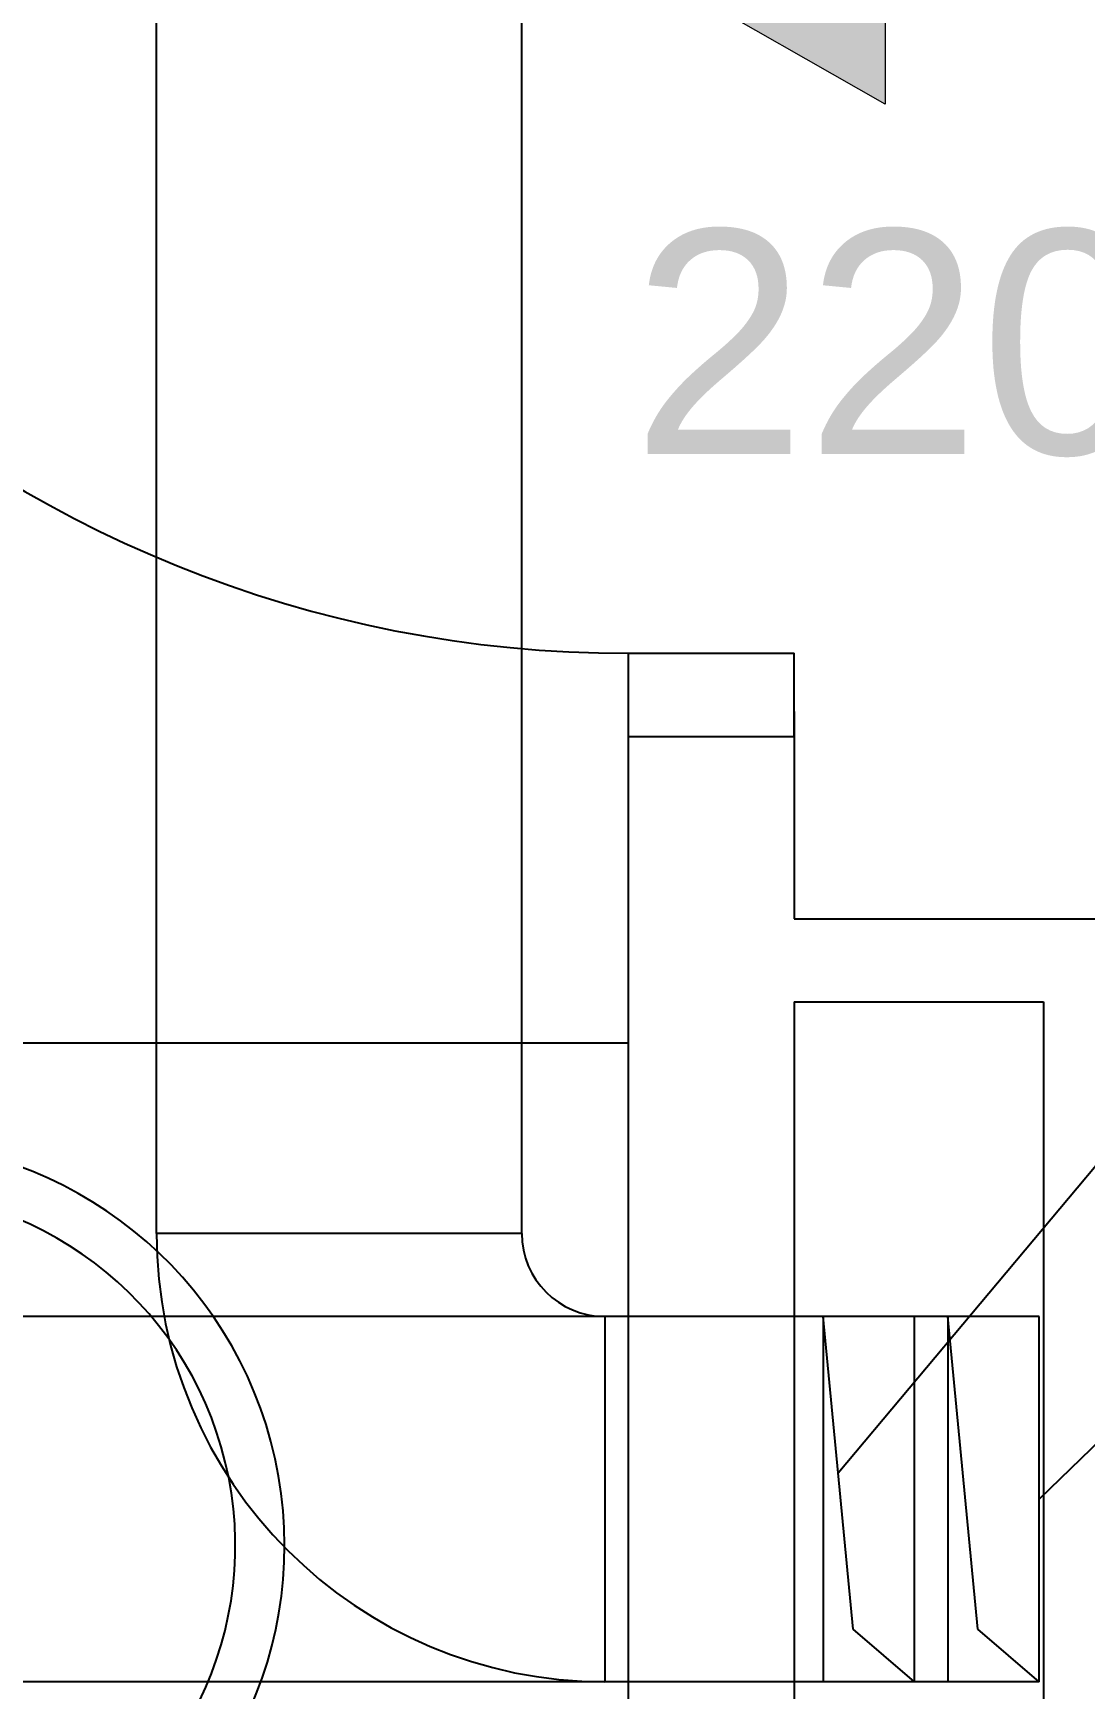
# Model space of a CAD drawing. Header units: millimetres. Extents: x 441156 to 441876, y 4514765 to 4515211.
# Drawn here: x 441336.399 to 441337.032, y 4515147.399 to 4515148.396 of the extents above; entities that cross this region are included whole.
import ezdxf

# ---------------------------------------------------------------- set-up
doc = ezdxf.new("R2010")
doc.units = ezdxf.units.MM
for name, color, linetype in [('01_mono PRIMERA', 2, 'Continuous'), ('01_textos', 7, 'Continuous'), ('Instalaciones_ventilación_texto', 7, 'Continuous')]:
    doc.layers.add(name, color=color, linetype=linetype)
doc.layers.add('Instalaciones_ventilación_extracción', color=86, linetype='Continuous', lineweight=25)
doc.styles.add('NIEVES2', font='sanss___.ttf')

# ---------------------------------------------------------------- blocks, each defined once
blk = doc.blocks.new('A$C065C7C63')
at = {"layer": '01_mono PRIMERA', "color": 254}
for p, q in [((4.28222, 8.48989, 0), (4.28222, 8.43989, 0)), ((4.28222, 8.48989, 0), (4.38222, 8.48989, 0)), ((4.38222, 8.43989, 0), (4.38222, 8.48989, 0)), ((4.28222, 8.45489, 0), (4.28222, 7.705, 0)), ((4.38222, 8.45489, 0), (4.38222, 8.33, 0)), ((4.28222, 8.43989, 0), (4.38222, 8.43989, 0)), ((4.38222, 8.33, 0), (4.58222, 8.33, 0)), ((4.38222, 8.28, 0), (4.38222, 7.705, 0)), ((4.38222, 8.28, 0), (4.53222, 8.28, 0)), ((4.53222, 8.28, 0), (4.53222, 7.705, 0)), ((4.28222, 8.255, 0), (3.38222, 8.255, 0))]:
    blk.add_line(p, q, dxfattribs=at)
for centre, radius, start, end in [((4.28222, 9.21489, 0), 0.725, 183.27583, 270), ((3.83222, 7.9525, 0), 0.243, 294.87491, 245.12509), ((3.83222, 7.9525, 0), 0.2133, 292.06562, 248.05639)]:
    blk.add_arc(centre, radius, start, end, dxfattribs=at)

msp = doc.modelspace()

# ---------------------------------------------------------------- hatches: boundary and pattern name
at = {"layer": 'Instalaciones_ventilación_texto', "lineweight": 0}
msp.add_hatch(color=10, dxfattribs=at).paths.add_polyline_path([(441337.23034455, 4515148.40740063), (441336.91222553, 4515148.40733731), (441336.91223624, 4515148.35352019), (441336.78664867, 4515148.42525136), (441336.91220768, 4515148.49703252), (441336.91221839, 4515148.4432154), (441337.2303374, 4515148.44327871)])

# ---------------------------------------------------------------- linework, layer by layer
at = {"layer": '01_textos'}
for p, q in [((441336.88394375, 4515147.52921443, -0.00000053), (441337.55800149, 4515148.33315683, -0.00000053)), ((441337.53533651, 4515148.02704009, -0.00000053), (441337.00496278, 4515147.51333549, -0.00000053))]:
    msp.add_line(p, q, dxfattribs=at)
at = {"layer": 'Instalaciones_ventilación_extracción'}
for p, q in [((441336.47334207, 4515147.6733355, -0.00000053), (441336.47334207, 4515148.46836692, -0.00000053)), ((441336.69334207, 4515147.6733355, -0.00000053), (441336.69334207, 4515148.46836692, -0.00000053)), ((441336.69334207, 4515147.6733355, -0.00000053), (441336.47334207, 4515147.6733355, -0.00000053)), ((441337.00496278, 4515147.62333549, -0.00000053), (441336.18959648, 4515147.62333549, -0.00000053)), ((441336.94996278, 4515147.62333549, -0.00000053), (441336.74334207, 4515147.62333549, -0.00000053)), ((441336.74334207, 4515147.62333549, -0.00000053), (441336.74334207, 4515147.40333549, -0.00000053)), ((441336.94996278, 4515147.62333549, -0.00000053), (441336.74334207, 4515147.62333549, -0.00000053)), ((441336.74334207, 4515147.62333549, -0.00000053), (441336.74334207, 4515147.40333549, -0.00000053)), ((441336.87493343, 4515147.62333549, -0.00000053), (441336.87493343, 4515147.40333549, -0.00000053)), ((441336.89295407, 4515147.43509337, -0.00000053), (441336.87493343, 4515147.62333549, -0.00000053)), ((441336.92993343, 4515147.40333549, -0.00000053), (441336.92993343, 4515147.62333549, -0.00000053)), ((441336.94996278, 4515147.62333549, -0.00000053), (441336.94996278, 4515147.40333549, -0.00000053)), ((441336.96798342, 4515147.43509337, -0.00000053), (441336.94996278, 4515147.62333549, -0.00000053)), ((441337.00496278, 4515147.62333549, -0.00000053), (441336.94996278, 4515147.62333549, -0.00000053)), ((441337.00496278, 4515147.40333549, -0.00000053), (441337.00496278, 4515147.62333549, -0.00000053)), ((441336.92993343, 4515147.40333549, -0.00000053), (441336.89295407, 4515147.43509337, -0.00000053)), ((441337.00496278, 4515147.40333549, -0.00000053), (441336.96798342, 4515147.43509337, -0.00000053)), ((441337.00496278, 4515147.40333549, -0.00000053), (441336.18959648, 4515147.40333549, -0.00000053)), ((441336.87493343, 4515147.40333549, -0.00000053), (441336.74334207, 4515147.40333549, -0.00000053)), ((441336.87493343, 4515147.40333549, -0.00000053), (441336.74334207, 4515147.40333549, -0.00000053)), ((441336.92993343, 4515147.40333549, -0.00000053), (441336.87493343, 4515147.40333549, -0.00000053))]:
    msp.add_line(p, q, dxfattribs=at)
for radius in [0.27, 0.05]:
    msp.add_arc((441336.74334207, 4515147.6733355, -0.00000053), radius, 180, 270, dxfattribs=at)
at = {"layer": 'Instalaciones_ventilación_texto', "color": 10, "lineweight": 0}
msp.add_lwpolyline([(441337.23034455, 4515148.40740063), (441336.91222553, 4515148.40733731), (441336.91223624, 4515148.35352019), (441336.78664867, 4515148.42525136), (441336.91220768, 4515148.49703252), (441336.91221839, 4515148.4432154), (441337.2303374, 4515148.44327871)], close=True, dxfattribs=at)

# ---------------------------------------------------------------- block references
at = {"layer": '01_mono PRIMERA'}
msp.add_blockref('A$C065C7C63', (441332.47527523, 4515139.53285721), dxfattribs=at)

# ---------------------------------------------------------------- texts
at = {"layer": '01_textos', "style": 'NIEVES2'}
msp.add_text('220X55', height=0.135, rotation=359.99999992, dxfattribs=at).set_placement((441336.75963261, 4515148.14276331))

doc.saveas('drawing.dxf')
